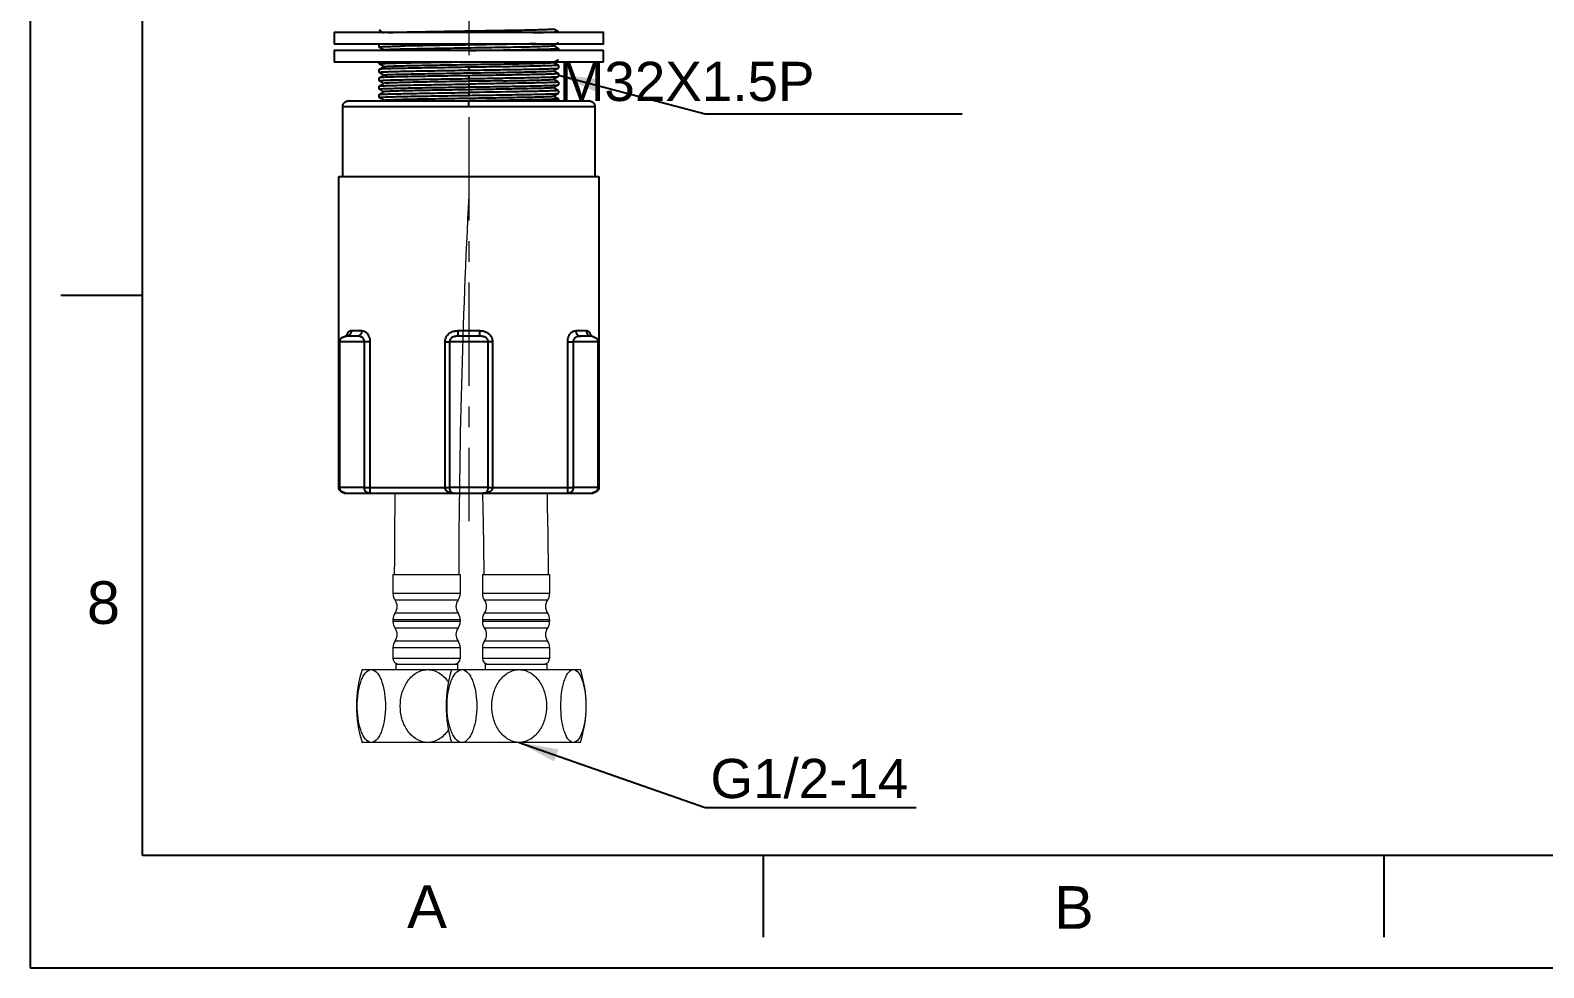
# Model space of a CAD drawing. Header units: inches. Extents: x 5290 to 5884, y -3043 to -2203.
# Drawn here: x 5290.2 to 5560.3, y -3042.5 to -2875.2 of the extents above; entities that cross this region are included whole.
import ezdxf

# ---------------------------------------------------------------- set-up
doc = ezdxf.new("R2010")
doc.units = ezdxf.units.IN
doc.header["$LTSCALE"] = 4.84
doc.header["$MEASUREMENT"] = 0
doc.linetypes.add('CENTERX2', pattern=[20.32, 12.7, -2.54, 2.54, -2.54])
doc.layers.get('0').update_dxf_attribs({"linetype": 'CONTINUOUS', "lineweight": 13})
doc.layers.add('CENTER', color=1, linetype='CENTERX2', lineweight=15)
doc.layers.add('DIM', color=3, linetype='CONTINUOUS', lineweight=9)
doc.layers.add('FORM', color=7, linetype='CONTINUOUS')
doc.styles.get("Standard").update_dxf_attribs({"font": 'arial.ttf'})
doc.dimstyles.new('DIMSTYLE_1', dxfattribs={"dimtxt": 6, "dimasz": 6, "dimexe": 1, "dimexo": 1, "dimgap": 3, "dimtad": 1, "dimdec": 1, "dimdsep": 46, "dimtxsty": 'Standard', "dimcen": 0, "dimclrd": 3, "dimclre": 3, "dimclrt": 4, "dimadec": 1, "dimazin": 0, "dimtp": 0.3, "dimtm": 0.3, "dimtfac": 1, "dimtdec": 1, "dimtofl": 0, "dimtmove": 0, "dimatfit": 3, "dimfxl": 1, "dimtolj": 1, "dimtzin": 0, "dimarcsym": 0})
doc.dimstyles.new('사본 DIMSTYLE_1', dxfattribs={"dimtxt": 6, "dimasz": 6, "dimexe": 1, "dimexo": 1, "dimgap": 3, "dimtad": 1, "dimtih": 1, "dimtoh": 1, "dimdec": 1, "dimdsep": 46, "dimtxsty": 'Standard', "dimcen": 0, "dimclrd": 3, "dimclre": 3, "dimclrt": 4, "dimadec": 1, "dimazin": 0, "dimtp": 0.3, "dimtm": 0.3, "dimtfac": 1, "dimtdec": 1, "dimtofl": 0, "dimtmove": 0, "dimatfit": 3, "dimfxl": 1, "dimtolj": 1, "dimtzin": 0, "dimarcsym": 0})

msp = doc.modelspace()

# ---------------------------------------------------------------- linework, layer by layer
at = {"color": 6}
msp.add_line((5353.28, -2886.19), (5353.28, -2886.19), dxfattribs=at)
at = {"lineweight": -3}
msp.add_line((5345.21, -2901.32), (5391.65, -2901.32), dxfattribs=at)
at = {"color": 7, "linetype": 'Continuous'}
for p, q in [((5354.89, -2972.32), (5366.89, -2972.32)), ((5354.89, -2972.32), (5354.89, -2975.76)), ((5366.89, -2972.32), (5366.89, -2975.76)), ((5370.86, -2972.32), (5382.86, -2972.32)), ((5370.86, -2972.32), (5370.86, -2975.76)), ((5382.86, -2972.32), (5382.86, -2975.76)), ((5366.89, -2975.76), (5354.89, -2975.76)), ((5382.86, -2975.76), (5370.86, -2975.76)), ((5366.51, -2976.92), (5355.26, -2976.92)), ((5355.26, -2979.21), (5366.51, -2979.21)), ((5382.49, -2976.92), (5371.24, -2976.92)), ((5371.24, -2979.21), (5382.49, -2979.21)), ((5354.89, -2980.38), (5366.89, -2980.38)), ((5354.89, -2980.38), (5354.89, -2980.76)), ((5366.89, -2980.76), (5354.89, -2980.76)), ((5366.51, -2981.92), (5355.26, -2981.92)), ((5366.89, -2980.38), (5366.89, -2980.76)), ((5370.86, -2980.38), (5382.86, -2980.38)), ((5370.86, -2980.38), (5370.86, -2980.76)), ((5382.86, -2980.76), (5370.86, -2980.76)), ((5382.49, -2981.92), (5371.24, -2981.92)), ((5382.86, -2980.38), (5382.86, -2980.76)), ((5355.26, -2984.21), (5366.51, -2984.21)), ((5371.24, -2984.21), (5382.49, -2984.21)), ((5354.89, -2985.38), (5366.89, -2985.38)), ((5354.89, -2985.38), (5354.89, -2987.32)), ((5366.89, -2987.32), (5354.89, -2987.32)), ((5366.89, -2985.38), (5366.89, -2987.32)), ((5370.86, -2985.38), (5382.86, -2985.38)), ((5370.86, -2985.38), (5370.86, -2987.32)), ((5382.86, -2987.32), (5370.86, -2987.32)), ((5382.86, -2985.38), (5382.86, -2987.32)), ((5349.39, -2989.32), (5388.36, -2989.32)), ((5355.39, -2988.32), (5366.39, -2988.32)), ((5355.39, -2988.32), (5355.39, -2989.32)), ((5366.39, -2988.32), (5366.39, -2989.32)), ((5371.36, -2988.32), (5382.36, -2988.32)), ((5371.36, -2988.32), (5371.36, -2989.32)), ((5382.36, -2988.32), (5382.36, -2989.32)), ((5388.36, -3002.32), (5349.39, -3002.32))]:
    msp.add_line(p, q, dxfattribs=at)
for centre, radius, start, end in [((6745.97, -2975.04), 1379.34, 177.07783, 179.88703), ((6745.83, -2975.04), 1390.7, 179.29066, 179.88799), ((5356.89, -2975.76), 2, 180, 215.6591), ((5364.89, -2975.76), 2, 324.3409, 0), ((5372.86, -2975.76), 2, 180, 215.6591), ((5380.86, -2975.76), 2, 324.3409, 0), ((5356.89, -2980.38), 2, 144.3409, 180), ((5353.64, -2978.09), 2, 0.59, 35.6591), ((5353.64, -2978.05), 2, 324.3409, 359.41), ((5368.14, -2978.09), 2, 144.3409, 179.41), ((5368.14, -2978.05), 2, 180.59, 215.6591), ((5364.89, -2980.38), 2, 0, 35.6591), ((5372.86, -2980.38), 2, 144.3409, 180), ((5369.61, -2978.09), 2, 0.59, 35.6591), ((5369.61, -2978.05), 2, 324.3409, 359.41), ((5384.11, -2978.09), 2, 144.3409, 179.41), ((5384.11, -2978.05), 2, 180.59, 215.6591), ((5380.86, -2980.38), 2, 0, 35.6591), ((5356.89, -2980.76), 2, 180, 215.6591), ((5353.64, -2983.09), 2, 0.59, 35.6591), ((5368.14, -2983.09), 2, 144.3409, 179.41), ((5364.89, -2980.76), 2, 324.3409, 0), ((5372.86, -2980.76), 2, 180, 215.6591), ((5369.61, -2983.09), 2, 0.59, 35.6591), ((5384.11, -2983.09), 2, 144.3409, 179.41), ((5380.86, -2980.76), 2, 324.3409, 0), ((5356.89, -2985.38), 2, 144.3409, 180), ((5353.64, -2983.05), 2, 324.3409, 359.41), ((5368.14, -2983.05), 2, 180.59, 215.6591), ((5364.89, -2985.38), 2, 0, 35.6591), ((5372.86, -2985.38), 2, 144.3409, 180), ((5369.61, -2983.05), 2, 324.3409, 359.41), ((5384.11, -2983.05), 2, 180.59, 215.6591), ((5380.86, -2985.38), 2, 0, 35.6591), ((5355.89, -2987.32), 1, 180, 270), ((5365.89, -2987.32), 1, 270, 0), ((5371.86, -2987.32), 1, 180, 270), ((5381.86, -2987.32), 1, 270, 0), ((5370.01, -2995.82), 21.63, 162.5077, 197.4923), ((5385.99, -2995.82), 21.63, 162.5077, 197.4923), ((5367.74, -2995.82), 21.63, 342.5077, 17.4923)]:
    msp.add_arc(centre, radius, start, end, dxfattribs=at)
at = {"lineweight": -3}
for points, weights in [([(5368.43, -2875.62), (5344.43, -2875.62), (5344.43, -2875.62)], [1, 0.707106781187, 1]), ([(5392.43, -2875.62), (5392.43, -2875.62), (5368.43, -2875.62)], [1, 0.707106781187, 1]), ([(5344.43, -2877.62), (5344.43, -2877.62), (5368.43, -2877.62)], [1, 0.707106781187, 1]), ([(5366.28, -2878.82), (5344.43, -2878.82), (5344.43, -2878.82)], [1, 0.738067384759, 1]), ([(5368.43, -2877.62), (5392.43, -2877.62), (5392.43, -2877.62)], [1, 0.707106781187, 1]), ([(5344.43, -2880.82), (5344.43, -2880.82), (5366.28, -2880.82)], [1, 0.738067384759, 1]), ([(5345.93, -2888.82), (5345.93, -2888.82), (5368.43, -2888.82)], [1, 0.707106781187, 1]), ([(5346.93, -2887.82), (5346.93, -2887.82), (5368.43, -2887.82)], [1, 0.707106781187, 1]), ([(5368.43, -2887.82), (5389.93, -2887.82), (5389.93, -2887.82)], [1, 0.707106781187, 1]), ([(5368.43, -2888.82), (5368.43, -2887.82), (5368.43, -2887.82)], [1, 0.707106781187, 1]), ([(5368.43, -2888.82), (5390.93, -2888.82), (5390.93, -2888.82)], [1, 0.707106781187, 1]), ([(5348.5, -2929.82), (5346.41, -2929.82), (5346.41, -2929.82)], [1, 0.77788547605, 1]), ([(5346.41, -2929.82), (5346.41, -2929.82), (5346.54, -2929.82)], [1, 0.987871622172, 1]), ([(5347.44, -2928.82), (5348.25, -2928.82), (5349.33, -2928.82)], [1, 0.996703783977, 1]), ([(5349.33, -2928.82), (5349.33, -2929.82), (5348.5, -2929.82)], [1, 0.707106781188, 1]), ([(5350.77, -2930.82), (5350.39, -2930.82), (5349.81, -2930.82)], [1, 0.860276498565, 1]), ([(5364.19, -2930.82), (5364.78, -2930.82), (5364.96, -2930.82)], [1, 0.860279363993, 1]), ([(5366.55, -2928.82), (5367.49, -2928.82), (5368.43, -2928.82)], [1, 0.999175604372, 1]), ([(5368.43, -2928.82), (5369.37, -2928.82), (5370.31, -2928.82)], [1, 0.999175606783, 1]), ([(5370.31, -2928.82), (5370.31, -2929.82), (5370.39, -2929.82)], [1, 0.707106848174, 1]), ([(5372.66, -2930.82), (5372.08, -2930.82), (5371.9, -2930.82)], [1, 0.860276811679, 1]), ([(5386.09, -2930.82), (5386.47, -2930.82), (5387.05, -2930.82)], [1, 0.860278968443, 1]), ([(5387.53, -2928.82), (5388.61, -2928.82), (5389.42, -2928.82)], [1, 0.996703786244, 1]), ([(5390.45, -2929.82), (5390.45, -2929.82), (5388.36, -2929.82)], [1, 0.777885480588, 1]), ([(5389.42, -2928.82), (5389.42, -2929.56), (5390.05, -2929.78)], [1, 0.76677559834, 0.904974077345]), ([(5390.32, -2929.82), (5390.45, -2929.82), (5390.45, -2929.82)], [1, 0.98787162158, 1]), ([(5345.21, -2956.82), (5345.21, -2956.82), (5345.42, -2956.82)], [0.971344146311, 0.971344146415, 0.975844451146]), ([(5346.21, -2957.82), (5346.21, -2957.82), (5346.42, -2957.82)], [1, 0.993024596605, 0.990815512913]), ([(5349.81, -2956.82), (5350.39, -2956.82), (5350.77, -2956.82)], [1, 0.860281547419, 1]), ([(5350.77, -2956.82), (5356.11, -2956.82), (5364.19, -2956.82)], [1, 0.942688292623, 1]), ([(5364.19, -2956.82), (5364.78, -2956.82), (5364.96, -2956.82)], [1, 0.860236900828, 1]), ([(5371.9, -2956.82), (5372.08, -2956.82), (5372.66, -2956.82)], [1, 0.860281547414, 1]), ([(5372.66, -2956.82), (5380.75, -2956.82), (5386.09, -2956.82)], [1, 0.942688292623, 1]), ([(5386.09, -2956.82), (5386.47, -2956.82), (5387.05, -2956.82)], [1, 0.860236900824, 1]), ([(5390.45, -2957.82), (5390.65, -2957.82), (5390.65, -2957.82)], [0.990896242176, 0.993149634005, 1]), ([(5391.45, -2956.82), (5391.65, -2956.82), (5391.65, -2956.82)], [0.975631331697, 0.97134414621, 0.971344146311])]:
    msp.add_rational_spline(points, weights, degree=2, dxfattribs=at)
for points, degree in [([(5344.43, -2877.62), (5344.43, -2876.62), (5344.43, -2875.62)], 2), ([(5353.29, -2875.7), (5353, -2875.53), (5352.72, -2875.37), (5352.43, -2875.21)], 3), ([(5383.57, -2874.94), (5383.85, -2875.1), (5384.14, -2875.27), (5384.42, -2875.43)], 3), ([(5384.43, -2875.44), (5384.43, -2875.53), (5384.43, -2875.62)], 2), ([(5392.43, -2875.62), (5392.43, -2876.62), (5392.43, -2877.62)], 2), ([(5344.43, -2880.82), (5344.43, -2879.82), (5344.43, -2878.82)], 2), ([(5352.43, -2878.2), (5352.43, -2877.94), (5352.43, -2877.69)], 2), ([(5353.22, -2878.66), (5352.96, -2878.51), (5352.7, -2878.36), (5352.43, -2878.21)], 3), ([(5352.44, -2877.68), (5352.48, -2877.65), (5352.52, -2877.63), (5352.57, -2877.6)], 3), ([(5352.51, -2878.18), (5352.59, -2878.16), (5352.87, -2878.14), (5353.65, -2878.1), (5354.78, -2878.07), (5355.74, -2878.04), (5356.26, -2878.03)], 3), ([(5353.06, -2878.82), (5353.13, -2878.78), (5353.21, -2878.73), (5353.29, -2878.69)], 3), ([(5353.31, -2878.68), (5353.36, -2878.67), (5353.58, -2878.64), (5354.3, -2878.6), (5355.41, -2878.56), (5356.38, -2878.54), (5356.91, -2878.52)], 3), ([(5368.43, -2877.83), (5367.66, -2877.84), (5366.13, -2877.86), (5363.87, -2877.89), (5361.71, -2877.93), (5359.69, -2877.96), (5357.84, -2878), (5356.76, -2878.02), (5356.26, -2878.03)], 3), ([(5368.43, -2877.65), (5368.43, -2877.74), (5368.43, -2877.83)], 2), ([(5384.42, -2877.46), (5384.14, -2877.62), (5383.85, -2877.78), (5383.57, -2877.95)], 3), ([(5383.57, -2877.94), (5383.85, -2878.1), (5384.14, -2878.27), (5384.42, -2878.43)], 3), ([(5384.43, -2878.44), (5384.43, -2878.69), (5384.43, -2878.95)], 2), ([(5392.43, -2878.82), (5392.43, -2879.82), (5392.43, -2880.82)], 2), ([(5352.43, -2881.2), (5352.43, -2881.01), (5352.43, -2880.82)], 2), ([(5352.43, -2882.7), (5352.43, -2882.44), (5352.43, -2882.19)], 2), ([(5353.29, -2881.7), (5353, -2881.53), (5352.72, -2881.37), (5352.44, -2881.21)], 3), ([(5352.44, -2882.18), (5352.72, -2882.02), (5353, -2881.85), (5353.29, -2881.69)], 3), ([(5368.43, -2881.81), (5368.43, -2882.07), (5368.43, -2882.32)], 2), ([(5384.42, -2880.46), (5384.14, -2880.62), (5383.85, -2880.78), (5383.57, -2880.95)], 3), ([(5383.57, -2880.94), (5383.85, -2881.1), (5384.14, -2881.27), (5384.42, -2881.43)], 3), ([(5384.42, -2881.96), (5384.14, -2882.12), (5383.85, -2882.28), (5383.57, -2882.45)], 3), ([(5384.43, -2881.44), (5384.43, -2881.69), (5384.43, -2881.95)], 2), ([(5352.43, -2883.68), (5352.72, -2883.52), (5353, -2883.35), (5353.29, -2883.19)], 3), ([(5352.43, -2884.2), (5352.43, -2883.94), (5352.43, -2883.69)], 2), ([(5352.43, -2884.2), (5352.43, -2884.19), (5352.57, -2884.16), (5353.16, -2884.12), (5354.12, -2884.09), (5355.44, -2884.05), (5357.1, -2884.01), (5359.03, -2883.97), (5361.16, -2883.94), (5363.48, -2883.9), (5365.93, -2883.86), (5367.6, -2883.84), (5368.43, -2883.82)], 3), ([(5353.29, -2883.2), (5353, -2883.03), (5352.72, -2882.87), (5352.44, -2882.71)], 3), ([(5353.29, -2884.7), (5353, -2884.53), (5352.72, -2884.37), (5352.43, -2884.21)], 3), ([(5352.44, -2885.18), (5352.72, -2885.02), (5353, -2884.85), (5353.29, -2884.69)], 3), ([(5374.59, -2884.22), (5373.83, -2884.23), (5372.27, -2884.26), (5369.84, -2884.3), (5367.37, -2884.33), (5364.97, -2884.37), (5362.61, -2884.41), (5360.41, -2884.45), (5358.42, -2884.49), (5356.7, -2884.53), (5355.3, -2884.57), (5354.23, -2884.61), (5353.54, -2884.64), (5353.33, -2884.67), (5353.3, -2884.68)], 3), ([(5353.34, -2883.17), (5353.42, -2883.16), (5353.69, -2883.13), (5354.51, -2883.09), (5355.69, -2883.05), (5357.2, -2883.02), (5359.01, -2882.98), (5361.05, -2882.94), (5363.31, -2882.9), (5365.71, -2882.86), (5368.17, -2882.82), (5370.65, -2882.78), (5373.04, -2882.74), (5375.32, -2882.71), (5377.44, -2882.67), (5379.3, -2882.63), (5380.88, -2882.59), (5382.13, -2882.55), (5383.01, -2882.51), (5383.35, -2882.49), (5383.45, -2882.47)], 3), ([(5384.43, -2882.94), (5384.43, -2882.95), (5384.29, -2882.97), (5383.7, -2883.01), (5382.73, -2883.05), (5381.41, -2883.09), (5379.75, -2883.12), (5377.81, -2883.16), (5375.69, -2883.2), (5373.36, -2883.24), (5370.92, -2883.27), (5369.26, -2883.3), (5368.43, -2883.31)], 3), ([(5368.43, -2883.31), (5368.43, -2883.57), (5368.43, -2883.82)], 2), ([(5368.43, -2883.82), (5369.17, -2883.81), (5370.66, -2883.79), (5372.85, -2883.76), (5374.26, -2883.74), (5374.94, -2883.72)], 3), ([(5374.94, -2884.71), (5374.26, -2884.72), (5372.85, -2884.74), (5370.66, -2884.78), (5369.17, -2884.8), (5368.43, -2884.81)], 3), ([(5368.43, -2884.81), (5368.43, -2885.07), (5368.43, -2885.32)], 2), ([(5374.94, -2883.72), (5375.71, -2883.71), (5377.22, -2883.69), (5379.25, -2883.65), (5381.03, -2883.61), (5382.45, -2883.57), (5383.51, -2883.53), (5384.19, -2883.5), (5384.39, -2883.47), (5384.42, -2883.46)], 3), ([(5384.42, -2884.44), (5384.39, -2884.46), (5384.19, -2884.48), (5383.5, -2884.52), (5382.42, -2884.56), (5381, -2884.6), (5379.22, -2884.64), (5377.2, -2884.67), (5375.71, -2884.7), (5374.94, -2884.71)], 3), ([(5383.57, -2883.94), (5383.56, -2883.93), (5383.55, -2883.93), (5383.52, -2883.92)], 3), ([(5383.57, -2882.44), (5383.85, -2882.6), (5384.14, -2882.77), (5384.42, -2882.93)], 3), ([(5384.42, -2883.46), (5384.14, -2883.62), (5383.85, -2883.78), (5383.57, -2883.95)], 3), ([(5383.57, -2883.94), (5383.85, -2884.1), (5384.14, -2884.27), (5384.42, -2884.43)], 3), ([(5384.42, -2884.96), (5384.14, -2885.12), (5383.85, -2885.28), (5383.57, -2885.45)], 3), ([(5384.43, -2882.94), (5384.43, -2883.19), (5384.43, -2883.45)], 2), ([(5384.43, -2884.44), (5384.43, -2884.69), (5384.43, -2884.95)], 2), ([(5352.43, -2885.7), (5352.43, -2885.44), (5352.43, -2885.19)], 2), ([(5352.43, -2885.7), (5352.43, -2885.69), (5352.57, -2885.66), (5353.16, -2885.62), (5354.13, -2885.59), (5355.45, -2885.55), (5357.11, -2885.51), (5359.05, -2885.47), (5361.17, -2885.44), (5363.51, -2885.4), (5365.94, -2885.36), (5367.6, -2885.34), (5368.43, -2885.32)], 3), ([(5352.43, -2886.68), (5352.72, -2886.52), (5353, -2886.36), (5353.28, -2886.19)], 3), ([(5352.43, -2887.2), (5352.43, -2886.94), (5352.43, -2886.69)], 2), ([(5353.29, -2887.7), (5353, -2887.53), (5352.72, -2887.37), (5352.44, -2887.21)], 3), ([(5353.29, -2886.2), (5353.03, -2886.05), (5352.76, -2885.9), (5352.5, -2885.74)], 3), ([(5353.11, -2887.79), (5353.17, -2887.76), (5353.23, -2887.72), (5353.29, -2887.69)], 3), ([(5353.28, -2886.19), (5353.28, -2886.19), (5353.28, -2886.19), (5353.28, -2886.19)], 3), ([(5353.28, -2886.19), (5353.28, -2886.19), (5353.29, -2886.19), (5353.29, -2886.19)], 3), ([(5368.43, -2886.31), (5368.43, -2886.57), (5368.43, -2886.82)], 2), ([(5384.42, -2887.44), (5384.4, -2887.45), (5384.24, -2887.48), (5383.61, -2887.52), (5382.62, -2887.55), (5381.3, -2887.59), (5379.66, -2887.63), (5377.76, -2887.66), (5375.64, -2887.7), (5373.32, -2887.74), (5370.9, -2887.77), (5369.25, -2887.8), (5368.43, -2887.81)], 3), ([(5383.57, -2885.44), (5383.85, -2885.6), (5384.14, -2885.77), (5384.42, -2885.93)], 3), ([(5384.42, -2886.46), (5384.14, -2886.62), (5383.85, -2886.78), (5383.57, -2886.95)], 3), ([(5383.58, -2886.94), (5383.86, -2887.11), (5384.14, -2887.27), (5384.42, -2887.43)], 3), ([(5384.43, -2886.01), (5384.43, -2886.1), (5384.43, -2886.19)], 2), ([(5384.43, -2886.19), (5384.43, -2886.32), (5384.43, -2886.45)], 2), ([(5384.43, -2887.44), (5384.43, -2887.63), (5384.43, -2887.82)], 2), ([(5345.93, -2901.32), (5345.93, -2895.07), (5345.93, -2888.82)], 2), ([(5390.93, -2888.82), (5390.93, -2895.07), (5390.93, -2901.32)], 2), ([(5345.21, -2956.82), (5345.21, -2929.07), (5345.21, -2901.32)], 2), ([(5391.65, -2901.32), (5391.65, -2929.07), (5391.65, -2956.82)], 2), ([(5345.41, -2956.82), (5345.41, -2943.82), (5345.41, -2930.82)], 2), ([(5346.79, -2929.72), (5346.78, -2929.74), (5346.76, -2929.77), (5346.74, -2929.82)], 3), ([(5349.44, -2928.83), (5349.49, -2928.83), (5349.57, -2928.84), (5349.72, -2928.89), (5349.88, -2928.96), (5350.06, -2929.08), (5350.26, -2929.26), (5350.45, -2929.54), (5350.63, -2929.91), (5350.75, -2930.36), (5350.77, -2930.66), (5350.77, -2930.82)], 3), ([(5349.81, -2956.82), (5349.81, -2943.82), (5349.81, -2930.82)], 2), ([(5350.77, -2930.82), (5350.77, -2943.82), (5350.77, -2956.82)], 2), ([(5364.19, -2930.82), (5364.19, -2930.67), (5364.23, -2930.38), (5364.39, -2929.95), (5364.65, -2929.56), (5365, -2929.25), (5365.36, -2929.05), (5365.7, -2928.93), (5366.01, -2928.86), (5366.29, -2928.83), (5366.46, -2928.82), (5366.55, -2928.82)], 3), ([(5364.19, -2956.82), (5364.19, -2943.82), (5364.19, -2930.82)], 2), ([(5366.46, -2929.82), (5366.4, -2929.82), (5366.27, -2929.82), (5366.07, -2929.84), (5365.86, -2929.87), (5365.65, -2929.93), (5365.43, -2930.04), (5365.23, -2930.19), (5365.07, -2930.39), (5364.98, -2930.6), (5364.96, -2930.75), (5364.96, -2930.82)], 3), ([(5364.96, -2930.82), (5364.96, -2943.82), (5364.96, -2956.82)], 2), ([(5370.31, -2928.82), (5370.41, -2928.82), (5370.61, -2928.83), (5370.94, -2928.87), (5371.31, -2928.97), (5371.71, -2929.15), (5372.11, -2929.46), (5372.43, -2929.87), (5372.62, -2930.34), (5372.66, -2930.66), (5372.66, -2930.82)], 3), ([(5371.9, -2930.82), (5371.9, -2930.74), (5371.87, -2930.58), (5371.77, -2930.35), (5371.58, -2930.14), (5371.34, -2929.99), (5371.09, -2929.9), (5370.85, -2929.85), (5370.62, -2929.82), (5370.47, -2929.82), (5370.39, -2929.82)], 3), ([(5371.9, -2956.82), (5371.9, -2943.82), (5371.9, -2930.82)], 2), ([(5372.66, -2930.82), (5372.66, -2943.82), (5372.66, -2956.82)], 2), ([(5386.09, -2930.82), (5386.09, -2930.66), (5386.11, -2930.34), (5386.24, -2929.88), (5386.42, -2929.51), (5386.62, -2929.25), (5386.81, -2929.07), (5386.99, -2928.95), (5387.15, -2928.88), (5387.29, -2928.84), (5387.38, -2928.83), (5387.42, -2928.83)], 3), ([(5386.09, -2956.82), (5386.09, -2943.82), (5386.09, -2930.82)], 2), ([(5388.36, -2929.82), (5388.31, -2929.82), (5388.23, -2929.82), (5388.09, -2929.83), (5387.94, -2929.85), (5387.79, -2929.89), (5387.63, -2929.95), (5387.46, -2930.03), (5387.31, -2930.16), (5387.16, -2930.35), (5387.07, -2930.58), (5387.05, -2930.74), (5387.05, -2930.82)], 3), ([(5387.05, -2930.82), (5387.05, -2943.82), (5387.05, -2956.82)], 2), ([(5391.45, -2930.82), (5391.45, -2943.82), (5391.45, -2956.82)], 2), ([(5350.64, -2957.82), (5350.56, -2957.82), (5350.42, -2957.8), (5350.23, -2957.73), (5350.07, -2957.6), (5349.95, -2957.43), (5349.86, -2957.23), (5349.82, -2957.03), (5349.81, -2956.89), (5349.81, -2956.82)], 3), ([(5350.77, -2956.82), (5350.77, -2956.89), (5350.77, -2957.03), (5350.77, -2957.23), (5350.77, -2957.43), (5350.77, -2957.6), (5350.75, -2957.68), (5350.74, -2957.72)], 3), ([(5386.11, -2957.72), (5386.1, -2957.68), (5386.09, -2957.6), (5386.09, -2957.43), (5386.09, -2957.23), (5386.09, -2957.03), (5386.09, -2956.89), (5386.09, -2956.82)], 3), ([(5387.05, -2956.82), (5387.05, -2956.89), (5387.04, -2957.03), (5386.99, -2957.23), (5386.91, -2957.43), (5386.79, -2957.6), (5386.63, -2957.73), (5386.44, -2957.8), (5386.3, -2957.82), (5386.22, -2957.82)], 3)]:
    msp.add_open_spline(points, degree=degree, dxfattribs=at)
for points, knots in [([(5353.96, -2875.62), (5353.97, -2875.62), (5354.24, -2875.61), (5354.88, -2875.58), (5356.18, -2875.54), (5357.79, -2875.5), (5359.7, -2875.46), (5361.79, -2875.43), (5364.07, -2875.39), (5366.49, -2875.35), (5368.95, -2875.31), (5371.41, -2875.27), (5373.76, -2875.23), (5375.98, -2875.19), (5378.01, -2875.16), (5379.79, -2875.12), (5381.27, -2875.08), (5382.42, -2875.04), (5383.2, -2875), (5383.46, -2874.98), (5383.53, -2874.96)], [184.767955, 184.767955, 184.767955, 184.767955, 184.926856, 187.392548, 189.858239, 192.32393, 194.789622, 197.255313, 199.721005, 202.186696, 204.652388, 207.118079, 209.58377, 212.049462, 214.515153, 216.980845, 219.446536, 221.912227, 224.377919, 226.84361, 226.84361, 226.84361, 226.84361]), ([(5379.84, -2875.62), (5380.39, -2875.61), (5381.45, -2875.59), (5382.75, -2875.55), (5383.7, -2875.51), (5384.29, -2875.47), (5384.43, -2875.45), (5384.43, -2875.44)], [-37.642828, -37.642828, -37.642828, -37.642828, -35.294918, -32.773852, -30.252787, -27.731721, -25.211072, -25.211072, -25.211072, -25.211072]), ([(5356.91, -2878.52), (5357.44, -2878.51), (5358.61, -2878.49), (5360.62, -2878.45), (5362.83, -2878.41), (5365.16, -2878.37), (5367.63, -2878.33), (5370.1, -2878.29), (5372.53, -2878.25), (5374.84, -2878.21), (5376.96, -2878.18), (5378.89, -2878.14), (5380.55, -2878.1), (5381.88, -2878.06), (5382.85, -2878.02), (5383.41, -2877.98), (5383.55, -2877.96), (5383.57, -2877.95)], [0, 0, 0, 0, 2.465691, 4.931383, 7.397074, 9.862766, 12.328457, 14.794148, 17.25984, 19.725531, 22.191223, 24.656914, 27.122606, 29.588297, 32.053988, 34.51968, 36.554148, 36.554148, 36.554148, 36.554148]), ([(5380.41, -2877.62), (5380.19, -2877.63), (5379.38, -2877.65), (5377.86, -2877.67), (5375.74, -2877.71), (5373.4, -2877.75), (5370.94, -2877.79), (5369.26, -2877.81), (5368.43, -2877.83)], [36.825071, 36.825071, 36.825071, 36.825071, 37.815967, 40.337031, 42.858096, 45.37916, 47.900225, 50.421289, 50.421289, 50.421289, 50.421289]), ([(5368.43, -2878.81), (5369.26, -2878.8), (5370.93, -2878.77), (5373.39, -2878.74), (5375.74, -2878.7), (5377.86, -2878.66), (5379.78, -2878.62), (5381.45, -2878.59), (5382.79, -2878.55), (5383.74, -2878.51), (5384.3, -2878.47), (5384.43, -2878.45), (5384.43, -2878.44)], [0, 0, 0, 0, 2.521064, 5.042127, 7.563191, 10.084254, 12.605318, 15.126381, 17.647445, 20.168508, 22.689572, 25.111421, 25.111421, 25.111421, 25.111421]), ([(5352.43, -2881.2), (5352.43, -2881.19), (5352.56, -2881.16), (5353.13, -2881.13), (5354.08, -2881.09), (5355.41, -2881.05), (5357.08, -2881.01), (5359.01, -2880.97), (5361.13, -2880.94), (5363.46, -2880.9), (5365.21, -2880.87), (5366.15, -2880.86), (5366.25, -2880.86)], [25.303202, 25.303202, 25.303202, 25.303202, 27.731686, 30.252749, 32.773811, 35.294873, 37.815936, 40.336998, 42.858061, 45.379123, 47.900185, 48.218841, 48.218841, 48.218841, 48.218841]), ([(5368.43, -2881.81), (5367.59, -2881.82), (5365.92, -2881.85), (5363.46, -2881.89), (5361.12, -2881.92), (5359.01, -2881.96), (5357.09, -2882), (5355.43, -2882.04), (5354.1, -2882.07), (5353.14, -2882.11), (5352.59, -2882.15), (5352.45, -2882.17), (5352.43, -2882.18)], [0, 0, 0, 0, 2.521064, 5.042128, 7.563191, 10.084255, 12.605319, 15.126383, 17.647446, 20.16851, 22.689574, 24.78374, 24.78374, 24.78374, 24.78374]), ([(5353.29, -2881.69), (5353.3, -2881.68), (5353.41, -2881.66), (5353.87, -2881.62), (5354.76, -2881.58), (5356.02, -2881.55), (5357.62, -2881.51), (5359.5, -2881.47), (5361.62, -2881.43), (5363.91, -2881.39), (5366.31, -2881.35), (5368.77, -2881.31), (5371.22, -2881.27), (5373.6, -2881.24), (5375.84, -2881.2), (5377.89, -2881.16), (5379.66, -2881.12), (5381.17, -2881.08), (5382.34, -2881.04), (5383.16, -2881), (5383.44, -2880.98), (5383.51, -2880.96)], [161.131246, 161.131246, 161.131246, 161.131246, 162.735633, 165.201325, 167.667016, 170.132708, 172.598399, 175.064091, 177.529782, 179.995473, 182.461165, 184.926856, 187.392548, 189.858239, 192.32393, 194.789622, 197.255313, 199.721005, 202.186696, 204.652388, 207.118079, 207.118079, 207.118079, 207.118079]), ([(5384.43, -2881.44), (5384.43, -2881.45), (5384.3, -2881.47), (5383.71, -2881.51), (5382.74, -2881.55), (5381.42, -2881.59), (5379.77, -2881.62), (5377.83, -2881.66), (5375.71, -2881.7), (5373.36, -2881.74), (5370.92, -2881.77), (5369.26, -2881.8), (5368.43, -2881.81)], [25.220799, 25.220799, 25.220799, 25.220799, 27.731709, 30.252774, 32.773838, 35.294902, 37.815967, 40.337031, 42.858096, 45.37916, 47.900225, 50.421289, 50.421289, 50.421289, 50.421289]), ([(5368.43, -2882.32), (5369.27, -2882.31), (5370.94, -2882.29), (5373.37, -2882.25), (5375.7, -2882.21), (5377.81, -2882.18), (5379.74, -2882.14), (5381.39, -2882.1), (5382.71, -2882.06), (5383.68, -2882.03), (5384.25, -2881.99), (5384.4, -2881.97), (5384.42, -2881.96)], [-50.421241, -50.421241, -50.421241, -50.421241, -47.900179, -45.379117, -42.858055, -40.336993, -37.815931, -35.294869, -32.773807, -30.252745, -27.731683, -25.561552, -25.561552, -25.561552, -25.561552]), ([(5352.43, -2882.7), (5352.43, -2882.69), (5352.56, -2882.66), (5353.15, -2882.62), (5354.11, -2882.59), (5355.44, -2882.55), (5357.1, -2882.51), (5359.02, -2882.47), (5361.14, -2882.44), (5363.46, -2882.4), (5365.93, -2882.36), (5367.6, -2882.34), (5368.43, -2882.32)], [-25.187143, -25.187143, -25.187143, -25.187143, -22.689571, -20.168507, -17.647444, -15.12638, -12.605317, -10.084254, -7.56319, -5.042127, -2.521063, 0, 0, 0, 0]), ([(5368.43, -2883.31), (5367.6, -2883.32), (5365.93, -2883.35), (5363.47, -2883.39), (5361.15, -2883.42), (5359.02, -2883.46), (5357.1, -2883.5), (5355.44, -2883.54), (5354.1, -2883.57), (5353.15, -2883.61), (5352.6, -2883.65), (5352.45, -2883.67), (5352.43, -2883.68)], [-50.421319, -50.421319, -50.421319, -50.421319, -47.900253, -45.379187, -42.858121, -40.337055, -37.815989, -35.294923, -32.773857, -30.252791, -27.731725, -25.635532, -25.635532, -25.635532, -25.635532]), ([(5352.43, -2885.18), (5352.45, -2885.17), (5352.6, -2885.15), (5353.17, -2885.11), (5354.13, -2885.07), (5355.45, -2885.04), (5357.11, -2885), (5359.04, -2884.96), (5361.16, -2884.92), (5363.47, -2884.89), (5365.92, -2884.85), (5367.59, -2884.82), (5368.43, -2884.81)], [25.602375, 25.602375, 25.602375, 25.602375, 27.731696, 30.25276, 32.773823, 35.294886, 37.81595, 40.337013, 42.858076, 45.37914, 47.900203, 50.421266, 50.421266, 50.421266, 50.421266]), ([(5368.43, -2885.32), (5369.26, -2885.31), (5370.93, -2885.29), (5373.4, -2885.25), (5375.72, -2885.21), (5377.84, -2885.18), (5379.76, -2885.14), (5381.43, -2885.1), (5382.76, -2885.06), (5383.72, -2885.02), (5384.26, -2884.99), (5384.41, -2884.97), (5384.42, -2884.96)], [-50.421293, -50.421293, -50.421293, -50.421293, -47.900228, -45.379163, -42.858099, -40.337034, -37.81597, -35.294905, -32.77384, -30.252776, -27.731711, -25.644283, -25.644283, -25.644283, -25.644283]), ([(5374.59, -2884.22), (5375.34, -2884.2), (5376.78, -2884.18), (5378.73, -2884.14), (5380.4, -2884.1), (5381.75, -2884.06), (5382.77, -2884.02), (5383.39, -2883.99), (5383.55, -2883.96), (5383.57, -2883.95)], [0, 0, 0, 0, 2.465691, 4.931383, 7.397074, 9.862766, 12.328457, 14.794148, 17.070003, 17.070003, 17.070003, 17.070003]), ([(5352.43, -2886.68), (5352.45, -2886.67), (5352.6, -2886.65), (5353.16, -2886.61), (5354.12, -2886.57), (5355.45, -2886.54), (5357.1, -2886.5), (5359.01, -2886.46), (5361.12, -2886.42), (5363.46, -2886.39), (5365.92, -2886.35), (5367.6, -2886.32), (5368.43, -2886.31)], [25.576758, 25.576758, 25.576758, 25.576758, 27.731727, 30.252794, 32.77386, 35.294926, 37.815992, 40.337058, 42.858124, 45.37919, 47.900257, 50.421323, 50.421323, 50.421323, 50.421323]), ([(5352.43, -2887.2), (5352.43, -2887.19), (5352.56, -2887.16), (5353.13, -2887.13), (5354.08, -2887.09), (5355.42, -2887.05), (5357.09, -2887.01), (5359.01, -2886.97), (5361.13, -2886.94), (5363.46, -2886.9), (5365.93, -2886.86), (5367.6, -2886.84), (5368.43, -2886.82)], [25.299933, 25.299933, 25.299933, 25.299933, 27.731686, 30.252748, 32.773811, 35.294873, 37.815936, 40.336998, 42.85806, 45.379123, 47.900185, 50.421247, 50.421247, 50.421247, 50.421247]), ([(5383.54, -2885.46), (5383.49, -2885.47), (5383.25, -2885.5), (5382.5, -2885.54), (5381.37, -2885.58), (5379.9, -2885.61), (5378.12, -2885.65), (5376.12, -2885.69), (5373.9, -2885.73), (5371.53, -2885.77), (5369.09, -2885.81), (5366.64, -2885.85), (5364.24, -2885.88), (5361.94, -2885.92), (5359.8, -2885.96), (5357.89, -2886), (5356.25, -2886.04), (5354.94, -2886.08), (5353.98, -2886.12), (5353.44, -2886.15), (5353.31, -2886.18), (5353.29, -2886.19)], [-283.554513, -283.554513, -283.554513, -283.554513, -281.088821, -278.62313, -276.157439, -273.691747, -271.226056, -268.760364, -266.294673, -263.828982, -261.36329, -258.897599, -256.431907, -253.966216, -251.500524, -249.034833, -246.569142, -244.10345, -241.637759, -239.172067, -237.202788, -237.202788, -237.202788, -237.202788]), ([(5353.29, -2887.69), (5353.31, -2887.67), (5353.49, -2887.65), (5354.16, -2887.61), (5355.2, -2887.57), (5356.58, -2887.53), (5358.28, -2887.49), (5360.24, -2887.45), (5362.42, -2887.41), (5364.75, -2887.38), (5367.17, -2887.34), (5369.64, -2887.3), (5372.07, -2887.26), (5374.39, -2887.22), (5376.57, -2887.18), (5378.55, -2887.14), (5380.25, -2887.11), (5381.65, -2887.07), (5382.68, -2887.03), (5383.35, -2886.99), (5383.54, -2886.96), (5383.57, -2886.95)], [313.145068, 313.145068, 313.145068, 313.145068, 315.608499, 318.074191, 320.539882, 323.005573, 325.471265, 327.936956, 330.402648, 332.868339, 335.33403, 337.799722, 340.265413, 342.731105, 345.196796, 347.662487, 350.128179, 352.59387, 355.059562, 357.525253, 359.990944, 359.990944, 359.990944, 359.990944]), ([(5384.42, -2885.94), (5384.4, -2885.95), (5384.26, -2885.98), (5383.72, -2886.01), (5382.77, -2886.05), (5381.43, -2886.09), (5379.77, -2886.12), (5377.94, -2886.16), (5376.65, -2886.18), (5376.02, -2886.19), (5376.01, -2886.19), (5376.01, -2886.19), (5376, -2886.19), (5373.47, -2886.24), (5370.95, -2886.28), (5368.43, -2886.32)], [-24.685533, -24.685533, -24.685533, -24.685533, -22.689558, -20.168496, -17.647434, -15.126372, -12.60531, -10.084248, -7.943257, -7.943257, -7.943257, -7.910045, -7.910045, -7.910045, 0.785643, 0.785643, 0.785643, 0.785643]), ([(5368.43, -2886.82), (5369.25, -2886.81), (5370.9, -2886.79), (5373.31, -2886.75), (5375.63, -2886.71), (5377.75, -2886.68), (5379.65, -2886.64), (5381.29, -2886.6), (5382.61, -2886.57), (5383.6, -2886.53), (5384.23, -2886.49), (5384.4, -2886.47), (5384.42, -2886.46)], [-27.306824, -27.306824, -27.306824, -27.306824, -24.824386, -22.341947, -19.859508, -17.37707, -14.894631, -12.412193, -9.929754, -7.447316, -4.964877, -2.513723, -2.513723, -2.513723, -2.513723]), ([(5346.67, -2929.69), (5346.68, -2929.65), (5346.73, -2929.49), (5346.82, -2929.25), (5346.96, -2929.05), (5347.09, -2928.93), (5347.18, -2928.88), (5347.22, -2928.86)], [1.038201, 1.038201, 1.038201, 1.038201, 1.160658, 1.547544, 1.93443, 2.321316, 2.708202, 2.708202, 2.708202, 2.708202]), ([(5347.44, -2928.82), (5347.4, -2928.82), (5347.33, -2928.83), (5347.25, -2928.85), (5347.22, -2928.86)], [0, 0, 0, 0, 0.4356927, 0.7550808, 0.7550808, 0.7550808, 0.7550808]), ([(5349.81, -2930.82), (5349.81, -2930.74), (5349.79, -2930.59), (5349.7, -2930.37), (5349.57, -2930.18), (5349.41, -2930.04), (5349.25, -2929.95), (5349.08, -2929.89), (5348.93, -2929.85), (5348.78, -2929.83), (5348.64, -2929.82), (5348.55, -2929.82), (5348.5, -2929.82)], [0, 0, 0, 0, 0.214102, 0.428204, 0.642306, 0.856408, 1.07051, 1.284612, 1.498715, 1.712817, 1.926919, 2.141021, 2.141021, 2.141021, 2.141021]), ([(5389.42, -2928.82), (5389.46, -2928.82), (5389.54, -2928.83), (5389.68, -2928.87), (5389.83, -2928.97), (5389.98, -2929.15), (5390.12, -2929.43), (5390.18, -2929.66), (5390.21, -2929.77)], [0, 0, 0, 0, 0.435693, 0.871385, 1.307078, 1.742771, 2.178463, 2.49732, 2.49732, 2.49732, 2.49732]), ([(5346.21, -2957.82), (5346.08, -2957.77), (5345.95, -2957.71), (5345.83, -2957.66), (5345.71, -2957.6), (5345.59, -2957.54), (5345.31, -2957.34), (5345.21, -2957.09), (5345.21, -2956.82)], [0.040251, 0.040251, 0.040251, 0.040251, 0.352476, 0.352476, 0.352476, 0.654244, 0.654244, 1.562564, 1.562564, 1.562564, 1.562564]), ([(5365.77, -2957.82), (5365.73, -2957.82), (5365.68, -2957.82), (5365.64, -2957.82), (5365.54, -2957.81), (5365.31, -2957.8), (5364.98, -2957.73), (5364.68, -2957.6), (5364.45, -2957.43), (5364.3, -2957.23), (5364.21, -2957.03), (5364.19, -2956.89), (5364.19, -2956.82)], [0.017106, 0.017106, 0.017106, 0.017106, 0.113284, 0.113284, 0.113284, 0.323244, 0.646488, 0.969733, 1.292977, 1.616221, 1.939465, 2.262709, 2.262709, 2.262709, 2.262709]), ([(5364.96, -2956.82), (5364.96, -2956.89), (5364.97, -2957.03), (5365.01, -2957.23), (5365.09, -2957.43), (5365.17, -2957.54), (5365.21, -2957.59), (5365.29, -2957.68), (5365.39, -2957.74), (5365.49, -2957.81)], [0, 0, 0, 0, 0.309499, 0.618998, 0.928497, 1.237997, 1.237997, 1.237997, 1.780123, 1.780123, 1.780123, 1.780123]), ([(5372.66, -2956.82), (5372.66, -2956.89), (5372.65, -2957.03), (5372.56, -2957.23), (5372.41, -2957.43), (5372.18, -2957.6), (5371.87, -2957.73), (5371.56, -2957.79), (5371.34, -2957.81), (5371.25, -2957.82), (5371.17, -2957.82), (5371.08, -2957.82), (5370.99, -2957.82)], [0, 0, 0, 0, 0.323244, 0.646489, 0.969733, 1.292978, 1.616222, 1.939466, 2.127967, 2.127967, 2.127967, 2.310596, 2.310596, 2.310596, 2.310596]), ([(5371.37, -2957.81), (5371.47, -2957.74), (5371.57, -2957.68), (5371.65, -2957.59), (5371.69, -2957.54), (5371.77, -2957.43), (5371.84, -2957.23), (5371.89, -2957.03), (5371.9, -2956.89), (5371.9, -2956.82)], [0.386246, 0.386246, 0.386246, 0.386246, 0.928499, 0.928499, 0.928499, 1.237999, 1.547498, 1.856998, 2.166498, 2.166498, 2.166498, 2.166498]), ([(5391.65, -2956.82), (5391.65, -2957.09), (5391.55, -2957.34), (5391.29, -2957.52), (5391.23, -2957.56), (5391.16, -2957.6), (5391.01, -2957.67), (5390.84, -2957.75), (5390.64, -2957.82)], [0, 0, 0, 0, 0.90832, 0.90832, 1.102792, 1.102792, 1.102792, 1.497805, 1.497805, 1.497805, 1.497805])]:
    msp.add_open_spline(points, degree=3, knots=knots, dxfattribs=at)
for points, weights, degree, knots in [([(5392.43, -2878.82), (5392.43, -2878.82), (5384.62, -2878.82), (5376.82, -2878.82), (5366.28, -2878.82)], [1, 0.915075682163, 1, 0.915075682163, 1], 2, [-39.849675, -39.849675, -39.849675, -19.924837, -19.924837, 0, 0, 0]), ([(5366.28, -2880.82), (5376.82, -2880.82), (5384.62, -2880.82), (5392.43, -2880.82), (5392.43, -2880.82)], [1, 0.915075682163, 1, 0.915075682163, 1], 2, [-75.398224, -75.398224, -75.398224, -55.473386, -55.473386, -35.548549, -35.548549, -35.548549]), ([(5345.93, -2888.82), (5345.93, -2888.41), (5346.22, -2888.11), (5346.52, -2887.82), (5346.93, -2887.82)], [0.997298490296, 0.851247507826, 0.851247507826, 0.851247507826, 0.997298490296], 2, [0, 0, 0, 0.805744, 0.805744, 1.61265, 1.61265, 1.61265]), ([(5389.93, -2887.82), (5390.34, -2887.82), (5390.64, -2888.11), (5390.93, -2888.41), (5390.93, -2888.82)], [0.997298490296, 0.851247507826, 0.851247507826, 0.851247507826, 0.997298490296], 2, [0, 0, 0, 0.806906, 0.806906, 1.61265, 1.61265, 1.61265]), ([(5345.41, -2930.82), (5345.41, -2930.56), (5345.51, -2930.31), (5345.7, -2930.11), (5345.76, -2930.06), (5346.39, -2929.82), (5346.41, -2929.82)], [0.868241002496, 0.783473701881, 0.741090051574, 0.741090051574, 0.741090051574, 0.741090051574, 0.741090051574], 3, [0, 0, 0, 0, 0.805744, 0.805744, 0.805744, 1.616113, 1.616113, 1.616113, 1.616113]), ([(5349.81, -2930.82), (5347.22, -2930.82), (5345.9, -2930.82), (5345.41, -2930.82), (5345.41, -2930.82)], [1, 0.809979995945, 1, 0.920116328358, 0.907398227275], 2, [-9.149501, -9.149501, -9.149501, -4.57475, -4.57475, -2.651543, -2.651543, -2.651543]), ([(5347.44, -2928.82), (5347.44, -2929.24), (5347.18, -2929.53), (5347, -2929.72), (5346.77, -2929.79)], [1, 0.923879473597, 1, 0.948797045903, 0.966478074409], 2, [-1.570797, -1.570797, -1.570797, -0.785398, -0.785398, -0.257095, -0.257095, -0.257095]), ([(5371.9, -2930.82), (5371.07, -2930.82), (5368.43, -2930.82), (5365.79, -2930.82), (5364.96, -2930.82)], [1, 0.809979998194, 1, 0.809979998194, 1], 2, [-9.149501, -9.149501, -9.149501, -4.57475, -4.57475, 0, 0, 0]), ([(5366.46, -2929.82), (5366.5, -2929.82), (5366.52, -2929.53), (5366.55, -2929.24), (5366.55, -2928.82)], [1, 0.923879473598, 1, 0.923879473598, 1], 2, [0, 0, 0, 0.785398, 0.785398, 1.570797, 1.570797, 1.570797]), ([(5370.39, -2929.82), (5369.61, -2929.82), (5368.43, -2929.82), (5367.25, -2929.82), (5366.46, -2929.82)], [1, 0.914023136534, 1, 0.914023136534, 1], 2, [0, 0, 0, 2.213826, 2.213826, 4.427652, 4.427652, 4.427652]), ([(5391.45, -2930.82), (5391.45, -2930.82), (5390.96, -2930.82), (5389.64, -2930.82), (5387.05, -2930.82)], [0.907398230145, 0.92011634157, 1, 0.809979992162, 1], 2, [-6.497957, -6.497957, -6.497957, -4.57475, -4.57475, 0, 0, 0]), ([(5387.53, -2928.82), (5387.53, -2929.24), (5387.77, -2929.53), (5388.01, -2929.82), (5388.36, -2929.82)], [1, 0.923879500934, 1, 0.923879500934, 1], 2, [-1.570796, -1.570796, -1.570796, -0.785398, -0.785398, 0, 0, 0]), ([(5390.45, -2929.82), (5390.63, -2929.89), (5390.98, -2930.04), (5391.16, -2930.11), (5391.35, -2930.31), (5391.45, -2930.56), (5391.45, -2930.82)], [1, 1, 1, 1, 1, 1.05719095835, 1.17157287506], 3, [0, 0, 0, 0, 0.765367, 0.765367, 0.765367, 1.571111, 1.571111, 1.571111, 1.571111]), ([(5346.41, -2957.82), (5346.39, -2957.82), (5345.76, -2957.58), (5345.7, -2957.53), (5345.51, -2957.33), (5345.41, -2957.08), (5345.41, -2956.82)], [1, 1, 1, 1, 1, 1.05719095825, 1.17157287476], 3, [0, 0, 0, 0, 0.807414, 0.807414, 0.807414, 1.613158, 1.613158, 1.613158, 1.613158]), ([(5349.81, -2956.82), (5347.22, -2956.82), (5345.9, -2956.82), (5345.41, -2956.82), (5345.41, -2956.82)], [1, 0.809979837902, 1, 0.920116304103, 0.907398163689], 2, [0, 0, 0, 4.574744, 4.574744, 6.497948, 6.497948, 6.497948]), ([(5346.41, -2957.82), (5346.41, -2957.82), (5347.87, -2957.82), (5349.32, -2957.82), (5350.64, -2957.82)], [1, 0.851553789392, 1, 0.851553789392, 1], 2, [-5.849657, -5.849657, -5.849657, -2.924828, -2.924828, 0, 0, 0]), ([(5350.64, -2957.82), (5354.29, -2957.82), (5359.57, -2957.82), (5365.63, -2957.82), (5365.64, -2957.82), (5365.64, -2957.82), (5365.64, -2957.82), (5365.69, -2957.82), (5365.73, -2957.82), (5365.78, -2957.82)], [1, 0.946611492602, 0.946115906868, 0.998513242799, 0.998513242799, 0.998513242799, 0.998513242799, 0.998513242799, 0.998513242799, 0.998513242799], 3, [-17.99358, -17.99358, -17.99358, -17.99358, -0.167028, -0.167028, -0.167028, -0.163863, -0.163863, -0.163863, -0.017539, -0.017539, -0.017539, -0.017539]), ([(5371.9, -2956.82), (5371.07, -2956.82), (5368.43, -2956.82), (5365.79, -2956.82), (5364.96, -2956.82)], [1, 0.809979837902, 1, 0.809979837902, 1], 2, [0, 0, 0, 4.574744, 4.574744, 9.149488, 9.149488, 9.149488]), ([(5365.78, -2957.82), (5365.78, -2957.82), (5368.43, -2957.82), (5371.08, -2957.82), (5371.08, -2957.82)], [1, 0.707106781187, 1, 0.707106781187, 1], 2, [-8.62473, -8.62473, -8.62473, -4.46212, -4.46212, -0.29951, -0.29951, -0.29951]), ([(5371.09, -2957.82), (5371.15, -2957.82), (5371.2, -2957.82), (5371.25, -2957.82), (5371.25, -2957.82), (5371.25, -2957.82), (5371.25, -2957.82), (5377.3, -2957.82), (5382.57, -2957.82), (5386.22, -2957.82)], [1, 1, 1, 1, 1, 1, 1, 0.947751102904, 0.948326640858, 1.00172661386], 3, [-17.960918, -17.960918, -17.960918, -17.960918, -17.802736, -17.802736, -17.802736, -17.799648, -17.799648, -17.799648, 0, 0, 0, 0]), ([(5386.22, -2957.82), (5387.54, -2957.82), (5388.99, -2957.82), (5390.45, -2957.82), (5390.45, -2957.82)], [1, 0.851553789392, 1, 0.851553789392, 1], 2, [-8.92424, -8.92424, -8.92424, -5.999411, -5.999411, -3.074583, -3.074583, -3.074583]), ([(5391.45, -2956.82), (5391.45, -2956.82), (5390.96, -2956.82), (5389.64, -2956.82), (5387.05, -2956.82)], [0.907398163408, 0.920116303221, 1, 0.809979837902, 1], 2, [2.65154, 2.65154, 2.65154, 4.574744, 4.574744, 9.149488, 9.149488, 9.149488]), ([(5391.45, -2956.82), (5391.45, -2957.08), (5391.35, -2957.33), (5391.16, -2957.53), (5390.98, -2957.6), (5390.63, -2957.75), (5390.45, -2957.82)], [0.868178131047, 0.783416968819, 0.741036387704, 0.741036387704, 0.741036387704, 0.741036387704, 0.741036387704], 3, [0, 0, 0, 0, 0.805744, 0.805744, 0.805744, 1.571111, 1.571111, 1.571111, 1.571111])]:
    msp.add_rational_spline(points, weights, degree=degree, knots=knots, dxfattribs=at)
at = {"color": 7, "linetype": 'Continuous'}
for points, knots in [([(5370.87, -2957.82), (5370.89, -2958.58), (5370.9, -2959.35), (5370.92, -2960.11), (5370.98, -2963.14), (5371.04, -2966.17), (5371.07, -2969.2), (5371.09, -2970.24), (5371.1, -2971.28), (5371.1, -2972.32)], [-0.0733115, -0.0733115, -0.0733115, -0.0733115, 0.061201, 0.061201, 0.061201, 0.5953648, 0.5953648, 0.5953648, 0.7788729, 0.7788729, 0.7788729, 0.7788729]), ([(5382.38, -2957.82), (5382.39, -2958.45), (5382.4, -2959.08), (5382.41, -2959.7), (5382.48, -2962.87), (5382.54, -2966.03), (5382.58, -2969.2), (5382.59, -2970.24), (5382.6, -2971.28), (5382.6, -2972.32)], [-0.0491999, -0.0491999, -0.0491999, -0.0491999, 0.0590376, 0.0590376, 0.0590376, 0.6044537, 0.6044537, 0.6044537, 0.7838397, 0.7838397, 0.7838397, 0.7838397]), ([(5348.51, -2995.82), (5348.51, -2995.08), (5348.6, -2993.64), (5348.97, -2991.91), (5349.46, -2990.7), (5349.96, -2989.83), (5350.6, -2989.32), (5351.03, -2989.32)], [0, 0, 0, 0, 0.301519, 0.585419, 0.713806, 0.827791, 1, 1, 1, 1]), ([(5351.03, -2989.32), (5351.45, -2989.32), (5352.1, -2989.83), (5352.6, -2990.7), (5353.09, -2991.91), (5353.45, -2993.64), (5353.55, -2995.08), (5353.55, -2995.82)], [0, 0, 0, 0, 0.172211, 0.286185, 0.414574, 0.69849, 1, 1, 1, 1]), ([(5356.19, -2995.82), (5356.19, -2995.07), (5356.38, -2993.57), (5357.29, -2991.49), (5358.85, -2989.82), (5360.35, -2989.32), (5361.09, -2989.32)], [0, 0, 0, 0, 0.250945, 0.501572, 0.751539, 1, 1, 1, 1]), ([(5361.09, -2989.32), (5361.84, -2989.32), (5363.38, -2989.84), (5364.42, -2991.01), (5364.83, -2991.65)], [0, 0, 0, 0, 0.49838, 1, 1, 1, 1]), ([(5364.54, -2995.82), (5364.54, -2995.08), (5364.64, -2993.63), (5365.03, -2991.91), (5365.55, -2990.7), (5366.08, -2989.82), (5366.75, -2989.32), (5367.19, -2989.32)], [0, 0, 0, 0, 0.298582, 0.580396, 0.708471, 0.822979, 1, 1, 1, 1]), ([(5367.19, -2989.32), (5367.63, -2989.32), (5368.31, -2989.82), (5368.84, -2990.7), (5369.36, -2991.91), (5369.75, -2993.63), (5369.85, -2995.08), (5369.85, -2995.82)], [0, 0, 0, 0, 0.177022, 0.29152, 0.419597, 0.701427, 1, 1, 1, 1]), ([(5372.53, -2995.82), (5372.53, -2995.07), (5372.72, -2993.57), (5373.63, -2991.5), (5375.18, -2989.82), (5376.68, -2989.32), (5377.42, -2989.32)], [0, 0, 0, 0, 0.251037, 0.501736, 0.751679, 1, 1, 1, 1]), ([(5377.42, -2989.32), (5378.16, -2989.32), (5379.66, -2989.82), (5381.21, -2991.5), (5382.12, -2993.57), (5382.31, -2995.07), (5382.31, -2995.82)], [0, 0, 0, 0, 0.248332, 0.498271, 0.748955, 1, 1, 1, 1]), ([(5384.85, -2995.82), (5384.85, -2995.08), (5384.94, -2993.64), (5385.26, -2991.92), (5385.69, -2990.71), (5386.12, -2989.86), (5386.7, -2989.32), (5387.09, -2989.32)], [0, 0, 0, 0, 0.307851, 0.596308, 0.725436, 0.838372, 1, 1, 1, 1]), ([(5387.09, -2989.32), (5387.48, -2989.32), (5388.06, -2989.86), (5388.48, -2990.71), (5388.92, -2991.92), (5389.24, -2993.64), (5389.33, -2995.08), (5389.33, -2995.82)], [0, 0, 0, 0, 0.16163, 0.274555, 0.403685, 0.692158, 1, 1, 1, 1]), ([(5351.03, -3002.32), (5350.6, -3002.32), (5349.96, -3001.8), (5349.46, -3000.94), (5348.97, -2999.73), (5348.6, -2998), (5348.51, -2996.56), (5348.51, -2995.82)], [0, 0, 0, 0, 0.172211, 0.286185, 0.414574, 0.69849, 1, 1, 1, 1]), ([(5353.55, -2995.82), (5353.55, -2996.56), (5353.45, -2998), (5353.09, -2999.73), (5352.6, -3000.94), (5352.1, -3001.8), (5351.45, -3002.32), (5351.03, -3002.32)], [0, 0, 0, 0, 0.301519, 0.585419, 0.713806, 0.827791, 1, 1, 1, 1]), ([(5361.08, -3002.32), (5360.34, -3002.32), (5358.84, -3001.82), (5357.29, -3000.14), (5356.38, -2998.07), (5356.19, -2996.57), (5356.19, -2995.82)], [0, 0, 0, 0, 0.248459, 0.498422, 0.74906, 1, 1, 1, 1]), ([(5367.19, -3002.32), (5366.75, -3002.32), (5366.08, -3001.82), (5365.55, -3000.94), (5365.03, -2999.73), (5364.64, -2998), (5364.54, -2996.56), (5364.54, -2995.82)], [0, 0, 0, 0, 0.177022, 0.29152, 0.419597, 0.701427, 1, 1, 1, 1]), ([(5369.85, -2995.82), (5369.85, -2996.56), (5369.75, -2998), (5369.36, -2999.73), (5368.84, -3000.94), (5368.31, -3001.82), (5367.63, -3002.32), (5367.19, -3002.32)], [0, 0, 0, 0, 0.298582, 0.580396, 0.708471, 0.822979, 1, 1, 1, 1]), ([(5377.42, -3002.32), (5376.68, -3002.32), (5375.18, -3001.82), (5373.63, -3000.14), (5372.72, -2998.07), (5372.53, -2996.57), (5372.53, -2995.82)], [0, 0, 0, 0, 0.248332, 0.498271, 0.748955, 1, 1, 1, 1]), ([(5382.31, -2995.82), (5382.31, -2996.57), (5382.12, -2998.07), (5381.21, -3000.14), (5379.66, -3001.82), (5378.16, -3002.32), (5377.42, -3002.32)], [0, 0, 0, 0, 0.251037, 0.501736, 0.751679, 1, 1, 1, 1]), ([(5387.09, -3002.32), (5386.7, -3002.32), (5386.12, -3001.78), (5385.69, -3000.93), (5385.26, -2999.72), (5384.94, -2998), (5384.85, -2996.56), (5384.85, -2995.82)], [0, 0, 0, 0, 0.16163, 0.274555, 0.403685, 0.692158, 1, 1, 1, 1]), ([(5389.33, -2995.82), (5389.33, -2996.56), (5389.24, -2998), (5388.92, -2999.72), (5388.48, -3000.93), (5388.06, -3001.78), (5387.48, -3002.32), (5387.09, -3002.32)], [0, 0, 0, 0, 0.307851, 0.596308, 0.725436, 0.838372, 1, 1, 1, 1]), ([(5364.83, -2999.99), (5364.42, -3000.63), (5363.38, -3001.8), (5361.84, -3002.32), (5361.08, -3002.32)], [0, 0, 0, 0, 0.501623, 1, 1, 1, 1])]:
    msp.add_open_spline(points, degree=3, knots=knots, dxfattribs=at)
at = {"layer": 'CENTER', "ltscale": 0.3}
msp.add_line((5368.43, -2359.62), (5368.43, -2962.82), dxfattribs=at)
at = {"layer": 'FORM', "color": 7, "linetype": 'Continuous'}
for p, q in [((5290.16, -2202.53), (5290.16, -3042.53)), ((5310.16, -2922.53), (5295.62, -2922.53)), ((5420.96, -3022.54), (5420.96, -3037.08)), ((5531.76, -3022.54), (5531.76, -3037.07)), ((5290.16, -3042.53), (5884.16, -3042.53))]:
    msp.add_line(p, q, dxfattribs=at)
at = {"layer": 'FORM', "linetype": 'Continuous'}
for p, q in [((5310.16, -3022.53), (5310.16, -2222.53)), ((5864.16, -3022.53), (5310.16, -3022.53))]:
    msp.add_line(p, q, dxfattribs=at)

# ---------------------------------------------------------------- texts
at = {"layer": 'DIM', "color": 4, "char_height": 7, "attachment_point": 1}
for s, insert in [('^IM32X1.5P', (5384.48, -2880.83)), ('G1/2-14', (5411.55, -3005.26))]:
    msp.add_mtext_dynamic_manual_height_columns(s, width=32.0146, gutter_width=12.5, heights=[0], dxfattribs=dict(at, insert=insert))
at = {"layer": 'FORM', "char_height": 7.62, "attachment_point": 5}
for s, width, insert in [('8', 50, (5303.22, -2977.41)), ('A', 10, (5360.98, -3031.61)), ('B', 10, (5476.42, -3031.78))]:
    msp.add_mtext_dynamic_manual_height_columns(s, width=width, gutter_width=12.5, heights=[0], dxfattribs=dict(at, insert=insert))

# ---------------------------------------------------------------- leaders
at = {"layer": 'DIM', "color": 6}
for points, dimstyle in [([(5384.43, -2883.19), (5410.6, -2890.09), (5456.51, -2890.09)], '사본 DIMSTYLE_1'), ([(5377.42, -3002.32), (5410.6, -3013.92), (5448.29, -3013.92)], 'DIMSTYLE_1')]:
    msp.add_leader(points, dimstyle=dimstyle, override={"dimasz": 7, "dimgap": 3, "dimtad": 0}, dxfattribs=at)

doc.saveas('drawing.dxf')
